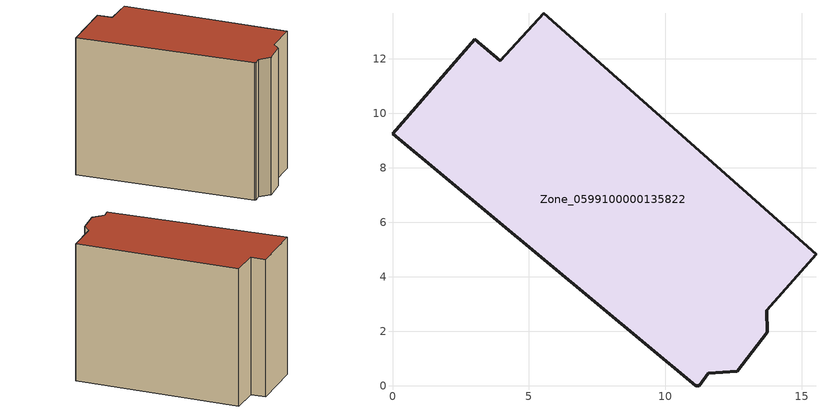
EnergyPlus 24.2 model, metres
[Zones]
Zone_0599100000135822
 floor ground (C_G): 13.73,2.78 13.75,1.97 12.65,0.54 11.58,0.47 11.25,0 11.12,0.01 0,9.25 3.02,12.71 3.95,11.92 5.55,13.67 15.53,4.82 z0
 wall outside (C_F): 3.95,11.92 3.02,12.71 0,9.25 11.12,0.01 11.25,0 11.58,0.47 12.65,0.54 13.75,1.97 13.73,2.78 15.53,4.82 5.55,13.67 3.95,11.92 z0:11.41
 roof outside (C_R): 15.53,4.82 5.55,13.67 3.95,11.92 3.02,12.71 0,9.25 11.12,0.01 11.25,0 11.58,0.47 12.65,0.54 13.75,1.97 13.73,2.78 z11.41
[BUILDING]
Pand.0599100000135822: North Axis=0; Terrain=City; Loads Convergence Tolerance Value=0.04; Temperature Convergence Tolerance Value=0.4; Solar Distribution=FullExterior; Maximum Number of Warmup Days=25; Minimum Number of Warmup Days=1
[Site:Location]
Rotterdam.The.Hague.AP_ZH_NLD Design_Conditions: Latitude=51.96; Longitude=4.45; Time Zone=1; Elevation=-4.5
[SITE:GROUNDTEMPERATURE:BUILDINGSURFACE]
18, 18, 18, 18, 18, 18, 18, 18, 18, 18, 18, 18
[MATERIAL] Thermal Absorptance=0.9; Solar Absorptance=0.7; Visible Absorptance=0.7
Name | Roughness | Thickness | Conductivity | Density | Specific Heat
G.TI.1946 | MediumSmooth | 0.15 | 1 | 540 | 1210
F.TI.1946 | Rough | 0.3 | 0.857143 | 1920 | 840
R.TI.1946 | MediumRough | 0.2 | 0.1 | 1500 | 1000
[CONSTRUCTION]
C_G: G.TI.1946
C_F: F.TI.1946
C_R: R.TI.1946
[ZONE]
Zone_0599100000135822: Type=1; Multiplier=1; Ceiling Height=Autocalculate; Volume=Autocalculate; Floor Area=autocalculate; Part of Total Floor Area=Yes
[ZONEINFILTRATION:DESIGNFLOWRATE]
Infil_Zone_0599100000135822: Zone or ZoneList or Space or SpaceList=Zone_0599100000135822; Schedule=AlwaysOn; Design Flow Rate Calculation Method=Flow/Area; Flow Rate per Floor Area=0.003; Constant Term Coefficient=1; Temperature Term Coefficient=0; Velocity Term Coefficient=0; Velocity Squared Term Coefficient=0
[HVACTEMPLATE:ZONE:IDEALLOADSAIRSYSTEM]
Zone_0599100000135822: Maximum Heating Supply Air Temperature=50; Minimum Cooling Supply Air Temperature=13; Maximum Heating Supply Air Humidity Ratio=0.0156; Minimum Cooling Supply Air Humidity Ratio=0.0077; Heating Limit=NoLimit; Cooling Limit=NoLimit; Dehumidification Control Type=ConstantSensibleHeatRatio; Cooling Sensible Heat Ratio=0.7; Dehumidification Setpoint=60; Humidification Control Type=None; Humidification Setpoint=30; Outdoor Air Method=None; Outdoor Air Flow Rate per Person=0.00944; Outdoor Air Flow Rate per Zone Floor Area=0; Outdoor Air Flow Rate per Zone=0; Demand Controlled Ventilation Type=None; Outdoor Air Economizer Type=NoEconomizer; Heat Recovery Type=None; Sensible Heat Recovery Effectiveness=0.7; Latent Heat Recovery Effectiveness=0.65
[ZONECONTROL:THERMOSTAT]
ThermostatControl_Zone_0599100000135822: Zone or ZoneList=Zone_0599100000135822; Control Type Schedule=DualSetpointControlType; Control 1=Thermostat_Zone_0599100000135822; Temperature Difference Between Cutout And Setpoint=0
[THERMOSTATSETPOINT:DUALSETPOINT]
Thermostat_Zone_0599100000135822: Heating Setpoint Temperature Schedule=HeatingSetpoint_Zone_0599100000135822; Cooling Setpoint Temperature Schedule=CoolingSetpoint_Zone_0599100000135822
[SCHEDULE:COMPACT]
HeatingSetpoint_Zone_0599100000135822: Through: 12/31, For: AllDays, Until: 24:00, 21
CoolingSetpoint_Zone_0599100000135822: Through: 12/31, For: AllDays, Until: 24:00, 24
DualSetpointControlType: Through: 12/31, For: AllDays, Until: 24:00, 4
AlwaysOn: Through: 12/31, For: AllDays, Until: 24:00, 1
